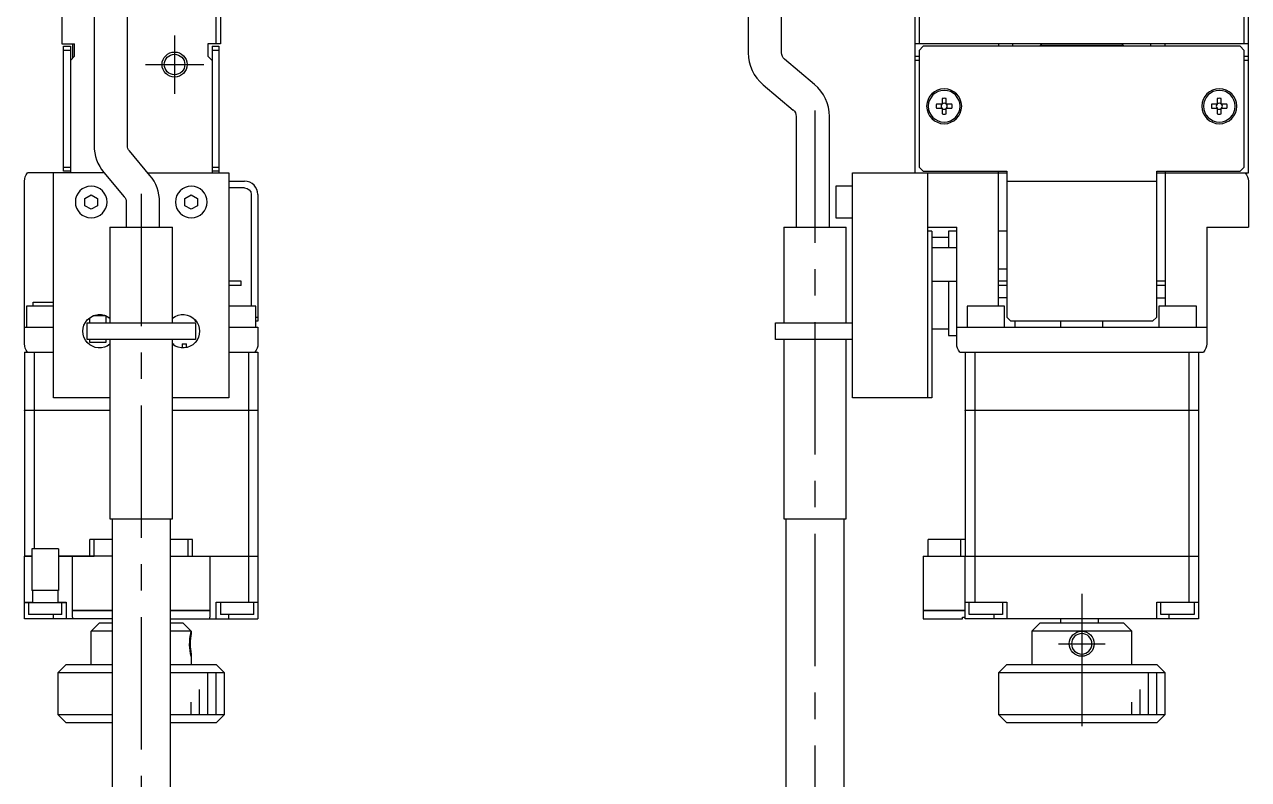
# Model space of a CAD drawing. Extents: x -1 to 728, y -8 to 420.
# Drawn here: x 20 to 166.8, y 162.6 to 253.2 of the extents above; entities that cross this region are included whole.
import ezdxf

# ---------------------------------------------------------------- set-up
doc = ezdxf.new("R2010")
doc.units = 0
doc.header["$LTSCALE"] = 0.5
doc.linetypes.add('CENTER', pattern=[50.8, 31.75, -6.35, 6.35, -6.35])
for name, color, linetype in [('MSM_CENTER', 1, 'CENTER'), ('MSM_CONTINUOUS', 7, 'CONTINUOUS'), ('MSM_NARROW', 5, 'CONTINUOUS')]:
    doc.layers.add(name, color=color, linetype=linetype)

msp = doc.modelspace()

# ---------------------------------------------------------------- linework, layer by layer
at = {"layer": 'MSM_CENTER'}
for p, q in [((38, 251.91), (38, 244.91)), ((34.5, 248.41), (41.5, 248.41)), ((114.81, 242.91), (114.81, 92.91)), ((34, 232.91), (34, 92.91)), ((146.81, 184.91), (146.81, 166.91)), ((144.01, 178.91), (149.61, 178.91))]:
    msp.add_line(p, q, dxfattribs=at)
at = {"layer": 'MSM_CONTINUOUS'}
for p, q in [((24.5, 332.41), (24.5, 250.91)), ((126.81, 272.91), (126.81, 235.41)), ((166.81, 235.41), (166.81, 272.91)), ((43, 250.91), (43, 263.8)), ((43.5, 263.91), (43.5, 250.91)), ((127.31, 263.3), (127.31, 250.91)), ((166.31, 250.91), (166.31, 263.3)), ((28.35, 255.41), (28.35, 238.68)), ((32.35, 238.68), (32.35, 255.41)), ((106.81, 255.41), (106.81, 249.81)), ((110.81, 249.81), (110.81, 255.41)), ((24.5, 250.91), (26, 250.91)), ((24.7, 235.61), (24.7, 250.61)), ((24.7, 250.61), (25.5, 250.61)), ((25.5, 250.11), (24.7, 250.11)), ((25.5, 250.61), (25.5, 235.41)), ((25.75, 250.91), (25.75, 249.16)), ((26, 249.41), (26, 250.91)), ((42, 250.91), (42, 249.41)), ((43.5, 250.91), (42, 250.91)), ((42.5, 250.61), (43.3, 250.61)), ((42.5, 250.61), (42.5, 235.41)), ((43.3, 250.11), (42.5, 250.11)), ((43.3, 250.61), (43.3, 235.41)), ((166.81, 250.91), (126.81, 250.91)), ((127.81, 250.61), (127.31, 250.11)), ((127.31, 250.11), (127.31, 236.11)), ((165.81, 250.61), (127.81, 250.61)), ((136.81, 250.91), (136.81, 250.61)), ((138.56, 250.61), (138.56, 250.91)), ((142.01, 250.91), (141.81, 250.71)), ((141.81, 250.71), (141.81, 250.61)), ((151.81, 250.71), (141.81, 250.71)), ((151.81, 250.71), (151.61, 250.91)), ((151.81, 250.61), (151.81, 250.71)), ((155.06, 250.91), (155.06, 250.61)), ((156.81, 250.61), (156.81, 250.91)), ((166.31, 250.11), (165.81, 250.61)), ((166.31, 236.11), (166.31, 250.11)), ((26, 249.41), (25.5, 248.91)), ((42.5, 248.91), (42, 249.41)), ((114.77, 246.02), (111.17, 249.04)), ((126.81, 249.41), (127.31, 249.41)), ((127.31, 248.91), (126.81, 248.91)), ((166.31, 249.41), (166.81, 249.41)), ((166.81, 248.91), (166.31, 248.91)), ((108.6, 245.98), (112.2, 242.95)), ((130.07, 244.33), (130.07, 243.65)), ((130.55, 243.65), (130.55, 244.33)), ((163.07, 244.33), (163.07, 243.65)), ((163.55, 243.65), (163.55, 244.33)), ((130.07, 243.65), (129.39, 243.65)), ((129.39, 243.17), (130.07, 243.17)), ((130.07, 243.17), (130.07, 242.49)), ((131.23, 243.65), (130.55, 243.65)), ((130.55, 242.49), (130.55, 243.17)), ((130.55, 243.17), (131.23, 243.17)), ((163.07, 243.65), (162.39, 243.65)), ((162.39, 243.17), (163.07, 243.17)), ((163.07, 243.17), (163.07, 242.49)), ((164.23, 243.65), (163.55, 243.65)), ((163.55, 243.17), (164.23, 243.17)), ((163.55, 242.49), (163.55, 243.17)), ((112.56, 242.19), (112.56, 228.91)), ((116.56, 228.91), (116.56, 242.19)), ((35.04, 235.11), (32.58, 238.04)), ((29.57, 235.41), (20.38, 235.41)), ((23.5, 208.41), (23.5, 235.41)), ((24.7, 236.11), (25.5, 236.11)), ((25.5, 235.61), (24.7, 235.61)), ((29.52, 235.46), (31.97, 232.54)), ((34.79, 235.41), (44.5, 235.41)), ((42.5, 236.11), (43.3, 236.11)), ((43.3, 235.61), (42.5, 235.61)), ((44.5, 235.41), (44.5, 208.41)), ((119.31, 208.41), (119.31, 235.41)), ((119.31, 235.41), (137.81, 235.41)), ((127.31, 236.11), (127.81, 235.61)), ((127.81, 235.61), (137.81, 235.61)), ((128.31, 235.41), (128.31, 208.41)), ((136.81, 219.41), (136.81, 235.61)), ((137.81, 235.61), (137.81, 218.11)), ((155.81, 235.61), (165.81, 235.61)), ((155.81, 218.11), (155.81, 235.61)), ((155.81, 235.41), (166.81, 235.41)), ((156.81, 235.61), (156.81, 219.41)), ((165.81, 235.61), (166.31, 236.11)), ((20, 214.91), (20, 234.41)), ((44.5, 234.41), (46.4, 234.41)), ((46.4, 233.61), (44.5, 233.61)), ((117.31, 233.81), (117.31, 230.01)), ((119.31, 233.81), (117.31, 233.81)), ((137.81, 234.41), (155.81, 234.41)), ((166.81, 234.41), (166.81, 228.91)), ((27.25, 232.34), (28, 232.77)), ((27.25, 231.47), (27.25, 232.34)), ((28, 232.77), (28.75, 232.34)), ((28.75, 232.34), (28.75, 231.47)), ((39.25, 232.34), (40, 232.77)), ((39.25, 231.47), (39.25, 232.34)), ((40, 232.77), (40.75, 232.34)), ((40.75, 232.34), (40.75, 231.47)), ((47.2, 232.81), (47.2, 219.41)), ((48, 232.81), (48, 217.61)), ((28, 231.04), (27.25, 231.47)), ((28.75, 231.47), (28, 231.04)), ((32.21, 231.9), (32.21, 228.91)), ((36.21, 228.91), (36.21, 231.9)), ((40, 231.04), (39.25, 231.47)), ((40.75, 231.47), (40, 231.04)), ((117.31, 230.01), (119.31, 230.01)), ((30.25, 228.91), (37.75, 228.91)), ((30.25, 228.91), (30.25, 217.41)), ((37.75, 217.41), (37.75, 228.91)), ((111.06, 228.91), (118.56, 228.91)), ((111.06, 228.91), (111.06, 217.41)), ((118.56, 217.41), (118.56, 228.91)), ((128.31, 228.91), (131.81, 228.91)), ((128.81, 228.41), (128.31, 228.41)), ((128.81, 228.41), (128.81, 208.41)), ((130.81, 227.66), (128.81, 227.66)), ((130.81, 228.41), (130.81, 226.41)), ((131.81, 228.41), (130.81, 228.41)), ((131.81, 214.91), (131.81, 228.91)), ((137.81, 228.41), (136.81, 228.41)), ((161.81, 228.91), (161.81, 214.91)), ((161.81, 228.91), (166.81, 228.91)), ((131.81, 226.41), (128.81, 226.41)), ((136.81, 223.91), (137.81, 223.91)), ((46, 222.41), (44.5, 222.41)), ((46, 221.91), (44.5, 221.91)), ((46, 221.91), (46, 222.41)), ((128.81, 222.41), (131.81, 222.41)), ((130.81, 222.41), (130.81, 215.91)), ((137.81, 222.41), (136.81, 222.41)), ((137.81, 221.91), (136.81, 221.91)), ((156.81, 222.41), (155.81, 222.41)), ((156.81, 221.91), (155.81, 221.91)), ((137.81, 220.41), (136.81, 220.41)), ((155.81, 220.41), (156.81, 220.41)), ((23.5, 219.41), (20.25, 219.41)), ((20.25, 219.41), (20.25, 216.91)), ((21.05, 219.41), (21.05, 219.91)), ((21.05, 219.91), (23.5, 219.91)), ((47.75, 219.41), (44.5, 219.41)), ((47.75, 216.91), (47.75, 219.41)), ((137.56, 219.41), (133.06, 219.41)), ((133.06, 219.41), (133.06, 216.91)), ((137.56, 216.91), (137.56, 219.41)), ((160.56, 219.41), (156.06, 219.41)), ((156.06, 219.41), (156.06, 216.91)), ((160.56, 216.91), (160.56, 219.41)), ((27.5, 215.41), (27.5, 217.41)), ((27.5, 217.41), (40.5, 217.41)), ((27.78, 217.99), (27.78, 217.41)), ((29.78, 218.24), (28.2, 218.24)), ((29.78, 217.41), (29.78, 218.24)), ((40.5, 217.41), (40.5, 215.41)), ((47.75, 218.11), (48, 218.11)), ((48, 217.61), (47.75, 217.61)), ((110.06, 217.41), (119.31, 217.41)), ((110.06, 215.41), (110.06, 217.41)), ((137.81, 218.11), (138.31, 217.61)), ((155.31, 217.61), (138.31, 217.61)), ((138.81, 216.91), (138.81, 217.61)), ((144.31, 216.91), (144.31, 217.61)), ((149.31, 217.61), (149.31, 216.91)), ((155.31, 217.61), (155.81, 218.11)), ((20, 216.91), (23.5, 216.91)), ((44.5, 216.91), (48, 216.91)), ((48, 216.91), (48, 214.91)), ((130.81, 216.66), (128.81, 216.66)), ((130.81, 215.91), (131.81, 215.91)), ((131.81, 216.91), (161.81, 216.91)), ((40.5, 215.41), (27.5, 215.41)), ((27.78, 215.41), (27.78, 215.09)), ((27.78, 215.09), (29.78, 215.09)), ((29.78, 215.09), (29.78, 215.41)), ((30.25, 215.41), (30.25, 193.91)), ((37.75, 193.91), (37.75, 215.41)), ((37.75, 214.91), (37.93, 214.91)), ((37.93, 214.72), (37.93, 214.91)), ((38.93, 214.91), (39.43, 214.91)), ((38.93, 214.91), (38.93, 214.41)), ((39.43, 214.45), (39.43, 214.91)), ((119.31, 215.41), (110.06, 215.41)), ((111.06, 215.41), (111.06, 193.91)), ((118.56, 193.91), (118.56, 215.41)), ((20, 213.91), (20, 206.92)), ((20, 213.91), (23.5, 213.91)), ((21.15, 213.91), (21.15, 206.92)), ((44.5, 213.91), (48, 213.91)), ((46.85, 213.91), (46.85, 206.92)), ((48, 213.91), (48, 206.92)), ((132.2, 213.91), (161.43, 213.91)), ((132.81, 213.91), (132.81, 206.92)), ((133.97, 213.91), (133.97, 206.92)), ((159.66, 213.91), (159.66, 206.92)), ((160.81, 213.91), (160.81, 206.92)), ((30.25, 208.41), (23.5, 208.41)), ((44.5, 208.41), (37.75, 208.41)), ((128.81, 208.41), (119.31, 208.41)), ((20, 206.92), (30.25, 206.92)), ((20, 206.91), (20, 189.42)), ((30.25, 206.91), (20, 206.91)), ((20.01, 206.91), (20.01, 206.92)), ((21.15, 206.91), (21.15, 190.31)), ((21.16, 206.91), (21.16, 206.92)), ((37.75, 206.92), (48, 206.92)), ((48, 206.91), (37.75, 206.91)), ((46.84, 206.91), (46.84, 206.92)), ((46.85, 206.91), (46.85, 189.42)), ((47.99, 206.91), (47.99, 206.92)), ((48, 206.91), (48, 189.42)), ((132.81, 206.92), (160.81, 206.92)), ((132.81, 206.91), (132.81, 189.42)), ((160.81, 206.91), (132.81, 206.91)), ((132.82, 206.91), (132.82, 206.92)), ((133.97, 206.91), (133.97, 206.92)), ((133.97, 206.91), (133.97, 189.42)), ((159.66, 206.91), (159.66, 206.92)), ((159.66, 206.91), (159.66, 189.42)), ((160.8, 206.91), (160.8, 206.92)), ((160.81, 206.91), (160.81, 189.42)), ((30.25, 193.91), (37.75, 193.91)), ((30.5, 193.91), (30.5, 145.91)), ((37.5, 145.91), (37.5, 193.91)), ((111.06, 193.91), (118.56, 193.91)), ((111.31, 193.91), (111.31, 145.91)), ((118.31, 145.91), (118.31, 193.91)), ((27.85, 189.42), (27.85, 191.41)), ((30.5, 191.41), (27.85, 191.41)), ((28.35, 189.41), (28.35, 191.41)), ((40.15, 191.41), (37.5, 191.41)), ((39.65, 189.41), (39.65, 191.41)), ((40.15, 189.42), (40.15, 191.41)), ((128.41, 189.41), (128.41, 191.41)), ((132.81, 191.41), (128.41, 191.41)), ((132.31, 189.42), (132.31, 191.41)), ((20, 189.42), (20.9, 189.42)), ((20.9, 189.41), (20, 189.41)), ((20, 181.91), (20, 189.41)), ((20.01, 189.41), (20.01, 189.42)), ((20.9, 190.31), (20.9, 185.31)), ((24.1, 190.31), (20.9, 190.31)), ((24.1, 190.31), (24.1, 185.31)), ((24.1, 189.42), (28.35, 189.42)), ((30.5, 189.41), (24.1, 189.41)), ((25.75, 182.92), (25.75, 189.41)), ((37.5, 189.41), (48, 189.41)), ((39.65, 189.42), (48, 189.42)), ((42.25, 189.41), (42.25, 182.92)), ((46.84, 189.41), (46.84, 189.42)), ((46.85, 189.41), (46.85, 183.91)), ((47.99, 189.41), (47.99, 189.42)), ((48, 189.41), (48, 181.91)), ((127.81, 189.41), (127.81, 182.92)), ((127.81, 189.41), (160.81, 189.41)), ((128.81, 189.41), (128.81, 189.42)), ((128.81, 189.42), (160.81, 189.42)), ((131.41, 189.42), (131.41, 189.41)), ((132.51, 189.42), (132.51, 189.41)), ((132.81, 181.91), (132.81, 189.41)), ((132.82, 189.41), (132.82, 189.42)), ((133.97, 189.41), (133.97, 189.42)), ((133.97, 189.41), (133.97, 183.91)), ((159.66, 189.41), (159.66, 189.42)), ((159.66, 189.41), (159.66, 183.91)), ((160.8, 189.41), (160.8, 189.42)), ((160.81, 189.41), (160.81, 181.91)), ((24.1, 185.31), (20.9, 185.31)), ((21, 183.81), (21, 185.31)), ((24, 185.31), (24, 183.81)), ((20, 183.91), (21, 183.91)), ((20, 183.91), (20, 183.81)), ((25, 183.81), (20, 183.81)), ((20.5, 183.81), (20.5, 182.41)), ((24, 183.91), (25, 183.91)), ((24.5, 182.41), (24.5, 183.81)), ((25, 183.91), (25, 181.91)), ((43, 181.91), (43, 183.91)), ((43, 183.91), (48, 183.91)), ((43.5, 183.91), (43.5, 182.41)), ((47.5, 182.41), (47.5, 183.91)), ((132.81, 183.91), (137.81, 183.91)), ((133.31, 182.41), (133.31, 183.91)), ((137.31, 183.91), (137.31, 182.41)), ((137.81, 183.91), (137.81, 181.91)), ((155.81, 181.91), (155.81, 183.91)), ((155.81, 183.91), (160.81, 183.91)), ((156.31, 182.41), (156.31, 183.91)), ((160.31, 183.91), (160.31, 182.41)), ((24.5, 182.41), (20.5, 182.41)), ((23.5, 181.91), (23.5, 182.41)), ((25.75, 182.92), (30.5, 182.92)), ((30.5, 182.91), (25.75, 182.91)), ((25.75, 182.11), (25.75, 182.91)), ((25.75, 182.11), (25.77, 182.11)), ((25.76, 182.91), (25.76, 182.92)), ((25.77, 182.11), (25.77, 181.91)), ((37.5, 182.92), (42.25, 182.92)), ((42.25, 182.91), (37.5, 182.91)), ((42.23, 181.91), (42.23, 182.11)), ((42.23, 182.11), (42.25, 182.11)), ((42.24, 182.91), (42.24, 182.92)), ((42.25, 182.91), (42.25, 182.11)), ((47.5, 182.41), (43.5, 182.41)), ((44.5, 181.91), (44.5, 182.41)), ((127.81, 182.92), (132.81, 182.92)), ((132.81, 182.91), (127.81, 182.91)), ((127.81, 182.91), (127.81, 181.91)), ((127.82, 182.91), (127.82, 182.92)), ((132.51, 181.91), (132.51, 182.11)), ((132.51, 182.11), (132.81, 182.11)), ((137.31, 182.41), (133.31, 182.41)), ((136.31, 181.91), (136.31, 182.41)), ((160.31, 182.41), (156.31, 182.41)), ((157.31, 181.91), (157.31, 182.41)), ((30.5, 181.91), (20, 181.91)), ((29, 181.41), (28, 180.41)), ((29, 181.41), (30.5, 181.41)), ((37.5, 181.91), (48, 181.91)), ((37.5, 181.41), (39, 181.41)), ((40, 180.41), (39, 181.41)), ((127.81, 181.91), (132.51, 181.91)), ((160.81, 181.91), (132.81, 181.91)), ((140.81, 180.41), (141.81, 181.41)), ((141.81, 181.41), (151.81, 181.41)), ((144.31, 181.41), (144.31, 181.91)), ((148.81, 181.41), (148.81, 181.91)), ((151.81, 181.41), (152.81, 180.41)), ((28, 176.41), (28, 180.41)), ((30.5, 180.41), (28, 180.41)), ((40, 180.41), (37.5, 180.41)), ((40, 180.41), (40, 180.16)), ((152.81, 180.41), (140.81, 180.41)), ((140.81, 180.41), (140.81, 176.41)), ((152.81, 176.41), (152.81, 180.41)), ((40, 177.66), (40, 176.41)), ((40, 177.66), (40, 177.66)), ((25, 176.41), (24, 175.41)), ((25, 176.41), (30.5, 176.41)), ((37.5, 176.41), (43, 176.41)), ((44, 175.41), (43, 176.41)), ((137.81, 176.41), (136.81, 175.41)), ((137.81, 176.41), (155.81, 176.41)), ((156.81, 175.41), (155.81, 176.41)), ((30.5, 175.41), (24, 175.41)), ((24, 175.41), (24, 170.41)), ((44, 175.41), (37.5, 175.41)), ((44, 170.41), (44, 175.41)), ((136.81, 175.41), (136.81, 170.41)), ((156.81, 175.41), (136.81, 175.41)), ((156.81, 170.41), (156.81, 175.41)), ((24, 170.41), (30.5, 170.41)), ((24, 170.41), (25, 169.41)), ((37.5, 170.41), (44, 170.41)), ((43, 169.41), (44, 170.41)), ((136.81, 170.41), (137.81, 169.41)), ((136.81, 170.41), (156.81, 170.41)), ((155.81, 169.41), (156.81, 170.41)), ((30.5, 169.41), (25, 169.41)), ((43, 169.41), (37.5, 169.41)), ((155.81, 169.41), (137.81, 169.41))]:
    msp.add_line(p, q, dxfattribs=at)
msp.add_circle((38, 248.41), 1.23, dxfattribs=at)
at = {"layer": 'MSM_CONTINUOUS', "extrusion": (0, 0, -1)}
for centre, radius in [((-130.31, 243.41), 2.1), ((-130.31, 243.41), 1.9), ((-163.31, 243.41), 2.1), ((-163.31, 243.41), 1.9), ((-28, 231.91), 1.9), ((-40, 231.91), 1.9), ((-146.81, 178.91), 1.23)]:
    msp.add_circle(centre, radius, dxfattribs=at)
at = {"layer": 'MSM_CONTINUOUS'}
for centre, radius, start, end in [((111.81, 249.81), 5, 180, 230), ((111.56, 242.19), 5, 0, 50), ((130.31, 243.41), 0.95, 75.3667, 104.6333), ((130.31, 243.41), 0.365, 48.8496, 131.1504), ((163.31, 243.41), 0.95, 75.3667, 104.6333), ((163.31, 243.41), 0.365, 48.8496, 131.1504), ((130.31, 243.41), 0.95, 165.3667, 194.6333), ((130.31, 243.41), 0.365, 138.8496, 221.1504), ((130.31, 243.41), 0.365, 228.8496, 311.1504), ((130.31, 243.41), 0.95, 255.3667, 284.6333), ((130.31, 243.41), 0.365, 318.8496, 41.1504), ((130.31, 243.41), 0.95, 345.3667, 14.6333), ((163.31, 243.41), 0.95, 165.3667, 194.6333), ((163.31, 243.41), 0.365, 138.8496, 221.1504), ((163.31, 243.41), 0.365, 228.8496, 311.1504), ((163.31, 243.41), 0.95, 255.3667, 284.6333), ((163.31, 243.41), 0.365, 318.8496, 41.1504), ((163.31, 243.41), 0.95, 345.3667, 14.6333), ((33.35, 238.68), 5, 180, 220), ((31.21, 231.9), 5, 0, 40), ((46.4, 232.81), 1.6, 0, 90), ((45.87, 178.91), 6, 167.9757, 192.0243)]:
    msp.add_arc(centre, radius, start, end, dxfattribs=at)
at = {"layer": 'MSM_CONTINUOUS', "extrusion": (0, 0, -1)}
for centre, radius, start, end in [((-111.81, 249.81), 1, 310, 0), ((-111.56, 242.19), 1, 130, 180), ((-33.35, 238.68), 1, 320, 0), ((-21.5, 234.41), 1.5, 0, 41.8103), ((-165.31, 234.41), 1.5, 138.1897, 180), ((-46.4, 232.81), 0.8, 90, 180), ((-31.21, 231.9), 1, 140, 180), ((-29, 216.41), 2, 231.3178, 128.6822), ((-39, 216.41), 2, 51.3178, 308.6822), ((-40.67, 217.71), 0.2, 269.1937, 14.9256), ((-21.5, 214.91), 1.5, 318.1897, 0), ((-46.5, 214.91), 1.5, 180, 221.8103), ((-133.31, 214.91), 1.5, 318.1897, 0), ((-160.31, 214.91), 1.5, 180, 221.8103)]:
    msp.add_arc(centre, radius, start, end, dxfattribs=at)
at = {"layer": 'MSM_NARROW'}
for p, q in [((39.94, 180.17), (40, 180.41)), ((42, 170.41), (42, 175.41)), ((43, 170.41), (43, 175.41)), ((154.81, 170.41), (154.81, 175.41)), ((155.81, 170.41), (155.81, 175.41)), ((41, 170.41), (41, 173.41)), ((153.81, 170.41), (153.81, 173.41)), ((40, 170.41), (40, 171.91)), ((152.81, 170.41), (152.81, 171.91))]:
    msp.add_line(p, q, dxfattribs=at)
for centre in [(38, 248.41), (146.81, 178.91)]:
    msp.add_circle(centre, 1.5, dxfattribs=at)
at = {"layer": 'MSM_NARROW', "extrusion": (0, 0, -1)}
msp.add_arc((-45.79, 178.9), 5.98, 345.4983, 12.2093, dxfattribs=at)

doc.saveas('drawing.dxf')
